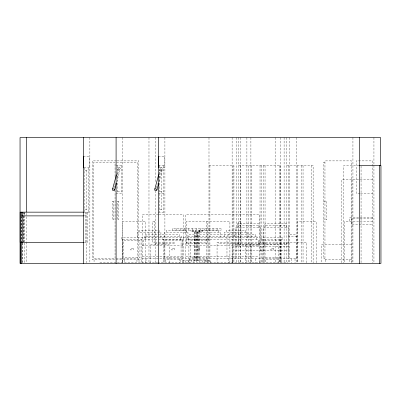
<?xml version="1.0" encoding="UTF-8"?>
<svg xmlns="http://www.w3.org/2000/svg" width="401" height="401" viewBox="0 0 401 401"><rect width="100%" height="100%" fill="white"/><g stroke="black" fill="none" stroke-linecap="round" stroke-linejoin="round"><path stroke-width="0.3" stroke-dasharray="2 1.5" d="M116.756 173.508L118.345 167.583L120.506 168.159L116.851 181.788M114.074 187.833L115.202 183.628M116.811 177.628L119.062 169.222M158.821 174.099L160.565 167.583L162.731 168.159L158.921 182.38M156.3 187.833L157.428 183.628M158.876 178.224L161.287 169.222M228.841 234.525L226.976 236.389L226.976 258.76M83.353 156.22L89.869 156.22M158.39 156.22L164.906 156.22M116.435 160.886L92.195 160.886L92.195 259.698L141.352 259.698M117.057 160.886L138.806 160.886L138.806 259.698M116.581 162.27L137.413 162.27L137.413 258.76L115.969 258.76M324.96 162.27L323.567 162.27L323.567 258.76L324.96 258.76M116.089 165.543L122.756 165.543M158.39 165.543L164.906 165.543M208.991 165.543L233.933 165.543L233.933 262.805M238.64 165.543L280.59 165.543L280.59 262.805M286.735 165.543L313.136 165.543L313.136 262.805M359.09 165.543L343.717 165.543L343.717 262.805M84.02 167.874L89.784 167.874L89.784 156.22M117.558 167.874L121.287 167.874M159.633 167.874L164.816 167.874L164.816 156.22M84.746 170.199L88.476 170.199M159.783 170.199L163.513 170.199M372.614 179.523L341.847 179.523L341.847 262.8M117.558 191.177L121.287 191.177M159.783 191.177L163.513 191.177M116.089 193.508L122.756 193.508M158.39 193.508L164.906 193.508M359.928 193.508L356.304 193.508L356.304 160.881L372.614 160.881L372.614 262.805M360.529 193.508L372.614 193.508M323.567 201.197L326.835 201.197L326.835 219.843L323.567 219.843M84.746 209.823L88.476 209.823M159.783 209.823L163.513 209.823M83.353 212.154L89.869 212.154M158.39 212.154L164.906 212.154M158.445 214.48L142.29 214.48L142.29 262.805M159.067 214.48L183.302 214.48L183.302 262.805M84.175 215.883L86.666 215.883M372.614 217.748L349.306 217.748L349.306 221.477M372.614 218.68L351.176 218.68L351.176 224.274L372.614 224.274M372.614 221.477L344.639 221.477L344.639 262.8M237.227 227.537L237.227 225.673L258.911 225.673M286.645 227.537L286.64 223.813L264.961 223.813L264.961 225.673L286.645 225.673M157.227 230.334L139.488 230.334L139.488 232.199M296.89 236.389L288.509 236.389L290.374 234.525L295.026 234.525L296.89 236.389L296.89 258.76L185.738 258.76M142.29 239.191L121.308 239.191L121.308 237.793L257.522 237.793L257.522 236.389L187.598 236.389L187.598 237.793M206.615 240.59L190.3 240.59L190.3 257.838L206.615 257.838M84.175 242.45L87.829 242.45L87.829 212.154M186.214 242.45L207.192 242.45M288.509 243.843L263.101 243.843L263.101 227.537L288.509 227.537L288.509 258.76M237.227 246.184L237.227 244.319L258.911 244.319M264.961 242.46L264.961 244.319L286.645 244.319M351.532 244.78L321.231 244.78L321.231 262.805M142.29 245.703L183.302 245.703M185.738 245.703L259.382 245.703M235.362 246.184L260.77 246.184L260.77 250.841M288.509 246.184L263.101 246.184L263.101 250.841M235.362 250.841L288.509 250.841M142.29 256.429L183.302 256.429M185.738 256.429L259.382 256.429M142.29 258.76L183.302 258.76M163.362 259.698L182.475 259.698M188.901 259.698L208.009 259.698M262.65 259.698L281.758 259.698M351.532 259.698L324.96 259.698L324.96 160.886L351.532 160.886L351.532 262.805M99.869 262.495L157.322 262.495M157.728 262.495L287.823 262.495M160.205 168.931L162.365 169.513M117.979 168.931L120.14 169.513M233.497 234.525L235.362 236.389M373.938 137.573L373.938 262.8M361.065 166.164L361.065 262.805M352.935 137.573L352.935 262.8M351.993 179.523L351.993 262.8M349.672 259.698L349.672 262.805M325.437 259.698L325.437 262.805M316.188 262.8L316.188 221.477L297.552 221.477L297.552 262.8M311.522 165.543L311.522 262.805M306.8 262.81L306.8 242.45L217.056 242.45L217.056 262.81M303.051 165.543L303.051 262.805M301.437 165.543L301.437 262.805M297.763 165.543L297.763 262.805M296.149 137.573L296.149 262.805M295.031 258.76L295.031 262.845M291.301 258.76L291.301 262.845M289.632 137.573L289.632 262.8M288.349 165.543L288.349 262.805M286.735 137.573L286.735 262.805M286.64 242.46L286.645 246.184M284.103 137.573L284.103 262.8M281.758 239.191L281.758 263.427M280.214 137.573L280.214 262.8M279.657 165.543L279.657 262.805M279.427 259.698L279.427 262.805M278.244 262.805L278.244 244.78L232.284 244.78L232.284 262.805M275.146 137.573L275.146 262.8M265.051 165.543L265.051 262.805M264.966 225.673L264.966 227.537M264.966 244.319L264.966 246.184M264.981 259.698L264.981 262.805M263.437 165.543L263.437 262.805M262.65 239.191L262.65 263.427M261.642 165.543L261.642 262.805M260.028 165.543L260.028 262.805M259.382 262.805L259.382 214.48L185.738 214.48L185.738 262.871M258.906 227.537L258.911 223.813L237.232 223.813L237.232 225.673M258.911 242.46L258.906 246.184M258.45 245.713L258.45 239.658L186.665 239.658L186.665 245.713M256.585 237.793L256.585 239.658M255.658 236.389L255.658 234.525L189.462 234.525L189.462 236.389M255.653 258.76L255.653 262.845M251.833 165.543L251.833 262.805M250.931 244.78L250.931 262.805M250.901 137.573L250.901 262.805M248.515 165.543L248.515 262.805M247.733 237.793L247.733 232.199L224.42 232.199L224.42 237.793M246.896 137.573L246.896 262.805M245.868 232.199L245.868 230.334L226.284 230.334L226.284 232.199M245.628 244.78L245.628 262.805M240.986 242.45L240.986 221.467L238.65 221.467L238.65 242.45M240.379 137.573L240.379 262.8M240.259 165.543L240.259 262.805M238.64 137.573L238.64 262.805M238.415 242.45L238.415 243.843M237.232 242.46L237.232 244.319M236.715 137.573L236.715 262.8M235.362 258.76L235.362 227.537L260.77 227.537L260.77 243.843L218.846 243.843L218.846 242.45M233.001 165.543L233.001 262.805M232.565 258.76L232.565 262.845M232.124 137.573L232.124 262.8M229.903 262.8L229.903 221.477L186.214 221.467L186.214 243.843L207.192 243.843L207.192 221.467M228.836 258.76L228.836 262.845M220.69 237.793L220.69 232.199L197.392 232.199L197.392 237.793M218.826 232.199L218.826 230.334L199.257 230.334L199.257 232.199M217.091 228.465L217.091 230.099M213.021 228.465L213.021 230.099M210.405 262.871L210.405 260.635L182.991 260.635L182.991 262.871M209.923 165.543L209.923 262.805M208.991 137.573L208.991 262.805M208.936 228.465L208.936 230.099M208.946 237.793L208.946 239.191L187.969 239.191L187.969 232.199L164.656 232.199L164.656 237.793M208.009 239.191L208.009 263.427M207.668 260.635L207.668 262.871M206.59 221.477L206.59 262.8M205.678 259.698L205.678 262.805M204.921 260.635L204.921 262.871M204.861 228.465L204.861 230.099M202.575 230.099L202.575 231.733L190.831 231.733L190.831 230.099M202.184 260.635L202.184 262.871M201.107 230.099L201.107 231.733M200.776 228.465L200.776 230.099M199.638 230.099L199.638 231.733M199.437 260.635L199.437 262.871M199.167 231.733L199.167 260.635M198.55 231.733L198.55 260.635M198.174 230.099L198.174 231.733M197.934 231.733L197.934 260.635M197.322 231.733L197.322 260.635M196.706 228.465L196.706 262.871M196.089 231.733L196.089 260.635M195.462 231.733L195.462 260.635M195.237 230.099L195.237 231.733M194.846 231.733L194.846 260.635M194.229 231.733L194.229 260.635M193.959 260.635L193.959 262.871M193.768 230.099L193.768 231.733M192.62 228.465L192.62 230.099M192.3 230.099L192.3 231.733M191.222 259.698L191.222 262.871M189.467 258.76L189.467 262.845M188.901 239.191L188.901 263.427M188.545 228.465L188.545 230.099M188.53 237.793L188.53 239.658M188.475 260.635L188.475 262.871M186.104 232.199L186.104 230.334L166.52 230.334L166.52 232.199M184.46 228.465L184.46 230.099M183.407 237.793L183.407 239.191L162.43 239.191L162.43 237.793M182.475 239.191L182.475 263.427M182.365 245.713L182.365 239.658L143.212 239.658L143.212 245.713M181.442 237.793L181.442 236.389L144.149 236.389L144.149 237.793M180.5 237.793L180.5 239.658M180.39 228.465L180.39 230.099M180.139 259.698L180.139 262.805M179.578 236.389L179.578 234.525L146.014 234.525L146.014 236.389M179.573 258.76L179.573 262.845M176.305 228.465L176.305 230.099M169.352 262.805L169.352 244.78L150.706 244.78L150.706 262.805M165.698 259.698L165.698 262.805M164.906 137.573L164.906 262.8M163.513 165.543L163.513 212.154M163.362 239.191L163.362 263.427M161.648 170.199L161.648 209.823M160.926 237.793L160.926 232.199L137.623 232.199L137.623 237.793M159.783 165.543L159.783 212.154M159.062 230.334L159.062 232.199M155.493 137.573L155.493 182.655M155.493 190.796L155.493 262.8M148.977 137.573L148.977 262.8M146.019 258.76L146.019 262.845M145.784 262.8L145.784 221.477L122.48 221.477L122.48 262.8M145.077 237.793L145.077 239.658M141.352 239.191L141.352 263.427M139.022 259.698L139.022 262.805M136.952 259.698L136.952 262.805M124.576 259.698L124.576 262.805M122.756 137.573L122.756 262.8M122.245 239.191L122.245 263.427M121.287 165.543L121.287 193.508M117.558 165.543L117.558 193.508M115.047 176.585L115.047 162.27L93.603 162.27L93.603 258.76L115.047 258.76L115.047 190.906M115.047 183.437L115.047 185.302M94.065 259.698L94.065 262.805M89.869 137.573L89.869 262.8M88.476 167.874L88.476 212.154M86.611 170.199L86.611 209.823M86.666 212.154L86.666 262.81M85.498 212.154L85.498 242.45M84.746 167.874L84.746 212.154M26.566 213.337L26.566 241.512M26.566 242.139L26.566 262.8M24.446 212.154L24.446 241.833M24.215 212.776L24.215 215.262M24.17 243.066L24.17 262.81M23.965 212.154L23.965 241.833M23.564 216.5L23.564 241.833M23.484 212.154L23.484 241.833M22.396 243.066L22.396 262.81M22.24 243.066L22.24 262.81M21.353 215.883L21.353 241.833M21.153 216.48L21.153 241.833M21.073 216.5L21.073 241.833M113.648 201.197L112.24 201.197L112.24 219.843L113.648 219.843L113.648 201.197M118.776 201.197L117.368 201.197L117.368 219.843L118.776 219.843L118.776 201.197M154.746 221.467L152.425 221.467L152.425 242.45L154.746 242.45L154.746 221.467M221.177 228.465L172.23 228.465L172.23 230.099L221.177 230.099L221.177 228.465M282.695 237.793L261.713 237.793L261.713 239.191L282.695 239.191L282.695 237.793M139.959 240.59L123.643 240.59L123.643 257.838L139.959 257.838L139.959 240.59M181.077 240.59L164.761 240.59L164.761 257.838L181.077 257.838L181.077 240.59M280.364 240.59L264.048 240.59L264.048 257.838L280.364 257.838L280.364 240.59M174.565 242.45L154.981 242.45L154.981 243.843L174.565 243.843L174.565 242.45M133.197 248.51L130.4 248.51L130.4 249.908L133.197 249.908L133.197 248.51M174.315 248.51L171.523 248.51L171.523 249.908L174.315 249.908L174.315 248.51M199.853 248.51L197.061 248.51L197.061 249.908L199.853 249.908L199.853 248.51M273.602 248.51L270.81 248.51L270.81 249.908L273.602 249.908L273.602 248.51"/><path stroke-width="0.6" d="M116.44 174.691L112.31 190.094L114.47 190.67L116.536 182.971M158.661 174.691L154.535 190.094L156.696 190.67L158.601 183.563M359.451 165.543L380.95 165.543L380.95 263.427L20.05 263.427L20.05 137.573L380.599 137.573L380.599 165.748M83.553 212.154L20.19 212.154L20.19 242.45L83.553 242.45M83.553 215.883L21.353 215.883L21.353 212.154M154.896 188.741L157.057 189.322M112.671 188.741L114.831 189.322M379.336 165.543L379.336 263.427M359.451 137.573L359.451 263.427M158.48 156.22L158.48 167.874M158.39 137.573L158.39 263.427M116.089 137.573L116.089 263.427M83.443 156.22L83.443 167.874M83.353 137.573L83.353 263.427M26.566 137.573L26.566 212.084M22.521 212.154L22.521 242.45M21.353 242.45L21.353 263.427M20.466 242.45L20.466 263.427"/></g></svg>
